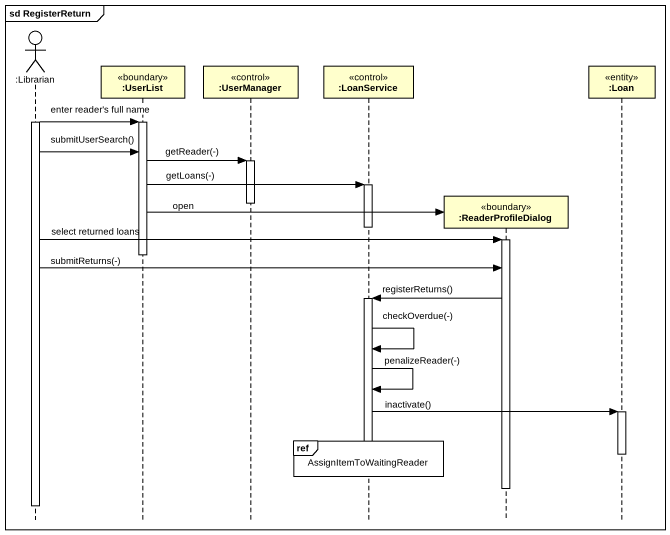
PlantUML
@startuml
mainframe sd RegisterReturn
hide footbox
actor ":Librarian" as Librarian
participant ":UserList" as UserList <<boundary>>
participant ":UserManager" as UserManager <<control>>
participant ":LoanService" as LoanService <<control>>
participant ":ReaderProfileDialog" as ReaderProfileDialog <<boundary>>
participant ":Loan" as Loan <<entity>>

activate Librarian
Librarian -> UserList : enter reader's full name
activate UserList
Librarian -> UserList : submitUserSearch()
UserList -> UserManager : getReader(-)
activate UserManager
UserList -> LoanService : getLoans(-)
activate LoanService
deactivate UserManager
UserList -> ReaderProfileDialog : open
deactivate LoanService
Librarian -> ReaderProfileDialog : select returned loans
activate ReaderProfileDialog
deactivate UserList
Librarian -> ReaderProfileDialog : submitReturns(-)
ReaderProfileDialog -> LoanService : registerReturns()
activate LoanService
LoanService -> LoanService : checkOverdue(-)
LoanService -> LoanService : penalizeReader(-)
LoanService -> Loan : inactivate()
activate Loan
ref over LoanService : AssignItemToWaitingReader
deactivate Loan
deactivate LoanService
deactivate ReaderProfileDialog
deactivate Librarian
@enduml
